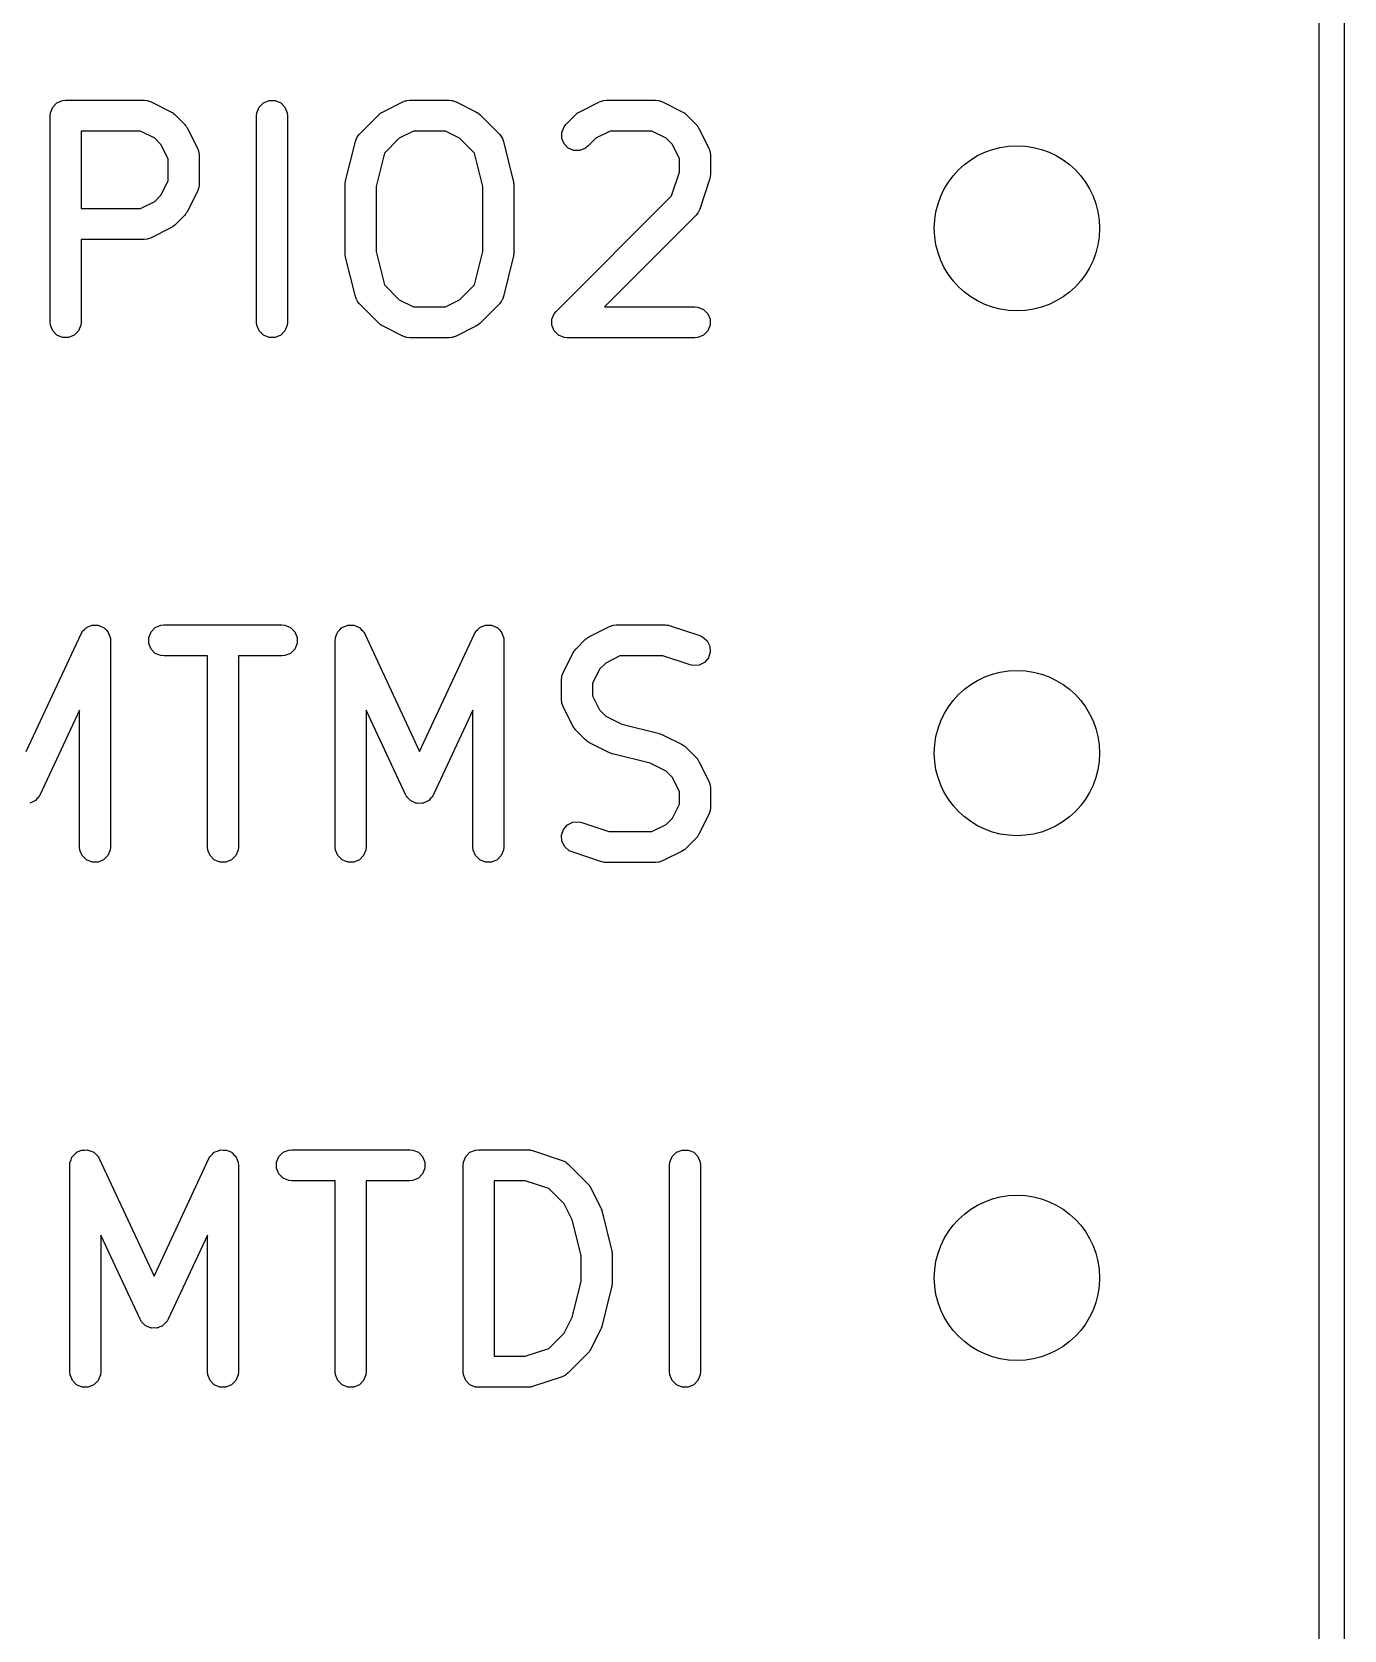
# Model space of a CAD drawing. Extents: x 19.8 to 98.9, y -129.1 to -67.1.
# Drawn here: x 76.2 to 82.55, y -91.1 to -83.37 of the extents above; entities that cross this region are included whole.
import ezdxf

# ---------------------------------------------------------------- set-up
doc = ezdxf.new("R2010")
doc.units = 0
doc.layers.add('BLACK', color=7, linetype='CONTINUOUS')

msp = doc.modelspace()

# ---------------------------------------------------------------- linework, layer by layer
at = {"layer": 'BLACK', "linetype": 'CONTINUOUS'}
for p, q in [((82.433999, -128.964), (82.433999, -72.696)), ((82.553999, -72.636), (82.553999, -129.024)), ((76.288221, -83.774819), (76.289662, -83.760187)), ((76.289662, -83.760187), (76.300861, -83.733151)), ((76.300861, -83.733151), (76.321553, -83.712459)), ((76.321553, -83.712459), (76.348589, -83.70126)), ((76.348589, -83.70126), (76.363221, -83.699819)), ((76.363221, -83.699819), (76.744173, -83.699819)), ((76.744173, -83.699819), (76.758805, -83.70126)), ((76.758805, -83.70126), (76.761294, -83.702291)), ((76.761294, -83.702291), (76.763982, -83.702482)), ((76.763982, -83.702482), (76.777714, -83.707737)), ((76.777714, -83.707737), (76.872952, -83.755356)), ((76.872952, -83.755356), (76.879251, -83.75932)), ((76.879251, -83.75932), (76.881079, -83.760078)), ((76.881079, -83.760078), (76.883135, -83.761766)), ((76.883135, -83.761766), (76.885395, -83.763188)), ((76.885395, -83.763188), (76.886694, -83.764686)), ((76.886694, -83.764686), (76.892444, -83.769405)), ((76.892444, -83.769405), (76.940063, -83.817024)), ((77.288221, -83.774819), (77.289662, -83.760187)), ((77.289662, -83.760187), (77.300861, -83.733151)), ((77.300861, -83.733151), (77.321553, -83.712459)), ((77.321553, -83.712459), (77.348589, -83.70126)), ((77.348589, -83.70126), (77.377853, -83.70126)), ((77.377853, -83.70126), (77.404889, -83.712459)), ((77.404889, -83.712459), (77.425581, -83.733151)), ((77.425581, -83.733151), (77.43678, -83.760187)), ((77.43678, -83.760187), (77.438221, -83.774819)), ((77.786378, -83.864643), (77.881616, -83.769405)), ((77.881616, -83.769405), (77.887366, -83.764684)), ((77.887366, -83.764684), (77.888665, -83.763188)), ((77.888665, -83.763188), (77.890919, -83.761768)), ((77.890919, -83.761768), (77.892981, -83.760077)), ((77.892981, -83.760077), (77.894813, -83.759318)), ((77.894813, -83.759318), (77.901108, -83.755356)), ((77.901108, -83.755356), (77.996346, -83.707737)), ((77.996346, -83.707737), (78.010077, -83.702482)), ((78.010077, -83.702482), (78.012766, -83.70229)), ((78.012766, -83.70229), (78.015255, -83.70126)), ((78.015255, -83.70126), (78.029887, -83.699819)), ((78.029887, -83.699819), (78.220363, -83.699819)), ((78.220363, -83.699819), (78.234995, -83.70126)), ((78.234995, -83.70126), (78.237484, -83.702291)), ((78.237484, -83.702291), (78.240172, -83.702482)), ((78.240172, -83.702482), (78.253904, -83.707737)), ((78.253904, -83.707737), (78.349142, -83.755356)), ((78.349142, -83.755356), (78.355441, -83.75932)), ((78.355441, -83.75932), (78.357269, -83.760078)), ((78.357269, -83.760078), (78.359325, -83.761766)), ((78.359325, -83.761766), (78.361585, -83.763188)), ((78.361585, -83.763188), (78.362884, -83.764686)), ((78.362884, -83.764686), (78.368634, -83.769405)), ((78.368634, -83.769405), (78.463872, -83.864643)), ((78.786378, -83.817024), (78.833997, -83.769405)), ((78.833997, -83.769405), (78.839746, -83.764686)), ((78.839746, -83.764686), (78.841046, -83.763188)), ((78.841046, -83.763188), (78.843305, -83.761766)), ((78.843305, -83.761766), (78.845362, -83.760078)), ((78.845362, -83.760078), (78.847189, -83.75932)), ((78.847189, -83.75932), (78.853489, -83.755356)), ((78.853489, -83.755356), (78.948727, -83.707737)), ((78.948727, -83.707737), (78.962458, -83.702482)), ((78.962458, -83.702482), (78.965147, -83.70229)), ((78.965147, -83.70229), (78.967636, -83.70126)), ((78.967636, -83.70126), (78.982268, -83.699819)), ((78.982268, -83.699819), (79.220363, -83.699819)), ((79.220363, -83.699819), (79.234995, -83.70126)), ((79.234995, -83.70126), (79.237484, -83.702291)), ((79.237484, -83.702291), (79.240172, -83.702482)), ((79.240172, -83.702482), (79.253904, -83.707737)), ((79.253904, -83.707737), (79.349142, -83.755356)), ((79.349142, -83.755356), (79.355441, -83.75932)), ((79.355441, -83.75932), (79.357269, -83.760078)), ((79.357269, -83.760078), (79.359325, -83.761766)), ((79.359325, -83.761766), (79.361585, -83.763188)), ((79.361585, -83.763188), (79.362884, -83.764686)), ((79.362884, -83.764686), (79.368634, -83.769405)), ((79.368634, -83.769405), (79.416253, -83.817024)), ((76.288221, -84.774819), (76.288221, -83.774819)), ((76.940063, -83.817024), (76.944781, -83.822773)), ((76.944781, -83.822773), (76.94628, -83.824073)), ((76.94628, -83.824073), (76.947701, -83.826332)), ((76.947701, -83.826332), (76.94939, -83.828389)), ((76.94939, -83.828389), (76.950147, -83.830216)), ((76.950147, -83.830216), (76.954112, -83.836516)), ((76.954112, -83.836516), (77.001731, -83.931754)), ((77.288221, -84.774819), (77.288221, -83.774819)), ((77.438221, -83.774819), (77.438221, -84.774819)), ((78.765852, -83.855426), (78.777051, -83.828389)), ((78.777051, -83.828389), (78.786378, -83.817024)), ((79.416253, -83.817024), (79.420971, -83.822773)), ((79.420971, -83.822773), (79.42247, -83.824073)), ((79.42247, -83.824073), (79.423891, -83.826332)), ((79.423891, -83.826332), (79.42558, -83.828389)), ((79.42558, -83.828389), (79.426337, -83.830216)), ((79.426337, -83.830216), (79.430302, -83.836516)), ((79.430302, -83.836516), (79.477921, -83.931754)), ((76.726468, -83.849819), (76.438221, -83.849819)), ((76.438221, -83.849819), (76.438221, -84.223628)), ((76.794984, -83.884077), (76.726468, -83.849819)), ((76.825391, -83.914484), (76.794984, -83.884077)), ((76.859649, -83.983), (76.825391, -83.914484)), ((77.719031, -84.089962), (77.76665, -83.899486)), ((77.76665, -83.899486), (77.771597, -83.88564)), ((77.771597, -83.88564), (77.774917, -83.881158)), ((77.774917, -83.881158), (77.777051, -83.876008)), ((77.777051, -83.876008), (77.786378, -83.864643)), ((77.979076, -83.884077), (77.907133, -83.956019)), ((78.047592, -83.849819), (77.979076, -83.884077)), ((78.202658, -83.849819), (78.047592, -83.849819)), ((78.271174, -83.884077), (78.202658, -83.849819)), ((78.343116, -83.956019), (78.271174, -83.884077)), ((78.463872, -83.864643), (78.4732, -83.876008)), ((78.4732, -83.876008), (78.475334, -83.881161)), ((78.475334, -83.881161), (78.478653, -83.88564)), ((78.478653, -83.88564), (78.4836, -83.899486)), ((78.4836, -83.899486), (78.531219, -84.089962)), ((78.765852, -83.884688), (78.765852, -83.855426)), ((78.777051, -83.911725), (78.765852, -83.884688)), ((78.797743, -83.932417), (78.777051, -83.911725)), ((78.892444, -83.92309), (78.881079, -83.932417)), ((78.931457, -83.884077), (78.892444, -83.92309)), ((78.999973, -83.849819), (78.931457, -83.884077)), ((79.202658, -83.849819), (78.999973, -83.849819)), ((79.271174, -83.884077), (79.202658, -83.849819)), ((79.301581, -83.914484), (79.271174, -83.884077)), ((79.335839, -83.983), (79.301581, -83.914484)), ((76.859649, -84.090447), (76.859649, -83.983)), ((77.001731, -83.931754), (77.006986, -83.945485)), ((77.006986, -83.945485), (77.007177, -83.948174)), ((77.007177, -83.948174), (77.008208, -83.950663)), ((77.008208, -83.950663), (77.009649, -83.965295)), ((77.009649, -83.965295), (77.009649, -84.108152)), ((77.907133, -83.956019), (77.866792, -84.117386)), ((78.383458, -84.117386), (78.343116, -83.956019)), ((78.82478, -83.943616), (78.797743, -83.932417)), ((78.854042, -83.943616), (78.82478, -83.943616)), ((78.881079, -83.932417), (78.854042, -83.943616)), ((79.335839, -84.048363), (79.335839, -83.983)), ((79.477921, -83.931754), (79.483176, -83.945485)), ((79.483176, -83.945485), (79.483367, -83.948174)), ((79.483367, -83.948174), (79.484398, -83.950663)), ((79.484398, -83.950663), (79.485839, -83.965295)), ((79.485839, -83.965295), (79.485839, -84.060533)), ((79.297667, -84.162876), (79.335839, -84.048363)), ((79.483639, -84.076995), (79.48199, -84.084251)), ((79.484398, -84.075165), (79.483639, -84.076995)), ((79.484659, -84.072511), (79.484398, -84.075165)), ((79.48525, -84.069914), (79.484659, -84.072511)), ((79.485839, -84.060533), (79.485109, -84.067939)), ((79.485109, -84.067939), (79.48525, -84.069914)), ((76.794984, -84.18937), (76.825391, -84.158963)), ((76.825391, -84.158963), (76.859649, -84.090447)), ((77.001731, -84.141693), (76.954112, -84.236931)), ((77.006986, -84.127962), (77.001731, -84.141693)), ((77.007177, -84.125272), (77.006986, -84.127962)), ((77.008208, -84.122784), (77.007177, -84.125272)), ((77.009649, -84.108152), (77.008208, -84.122784)), ((77.716792, -84.108152), (77.717043, -84.105598)), ((77.716792, -84.441485), (77.716792, -84.108152)), ((77.716881, -84.104506), (77.71769, -84.099032)), ((77.717043, -84.105598), (77.716881, -84.104506)), ((77.71769, -84.099032), (77.718233, -84.09352)), ((77.718233, -84.09352), (77.718655, -84.092498)), ((77.718655, -84.092498), (77.719031, -84.089962)), ((77.866792, -84.117386), (77.866792, -84.432251)), ((78.383458, -84.432251), (78.383458, -84.117386)), ((78.531219, -84.089962), (78.531594, -84.092498)), ((78.531594, -84.092498), (78.532017, -84.09352)), ((78.532017, -84.09352), (78.532559, -84.099032)), ((78.532559, -84.099032), (78.533369, -84.104506)), ((78.533369, -84.104506), (78.533206, -84.105598)), ((78.533206, -84.105598), (78.533458, -84.108152)), ((78.533458, -84.108152), (78.533458, -84.441485)), ((79.48199, -84.084251), (79.434371, -84.227107)), ((76.438221, -84.223628), (76.726468, -84.223628)), ((76.726468, -84.223628), (76.794984, -84.18937)), ((78.738759, -84.721786), (79.297667, -84.162876)), ((79.434371, -84.227107), (79.428377, -84.240533)), ((76.881079, -84.313369), (76.879251, -84.314126)), ((76.883135, -84.31168), (76.881079, -84.313369)), ((76.885395, -84.310259), (76.883135, -84.31168)), ((76.886694, -84.30876), (76.885395, -84.310259)), ((76.892444, -84.304042), (76.886694, -84.30876)), ((76.940063, -84.256423), (76.892444, -84.304042)), ((76.944781, -84.250673), (76.940063, -84.256423)), ((76.94628, -84.249374), (76.944781, -84.250673)), ((76.947701, -84.247114), (76.94628, -84.249374)), ((76.94939, -84.245058), (76.947701, -84.247114)), ((76.950147, -84.24323), (76.94939, -84.245058)), ((76.954112, -84.236931), (76.950147, -84.24323)), ((79.416253, -84.256423), (78.972858, -84.699819)), ((79.425581, -84.245058), (79.416253, -84.256423)), ((79.426612, -84.242567), (79.425581, -84.245058)), ((79.428377, -84.240533), (79.426612, -84.242567)), ((76.744173, -84.373628), (76.438221, -84.373628)), ((76.438221, -84.373628), (76.438221, -84.774819)), ((76.758805, -84.372187), (76.744173, -84.373628)), ((76.761294, -84.371155), (76.758805, -84.372187)), ((76.763982, -84.370965), (76.761294, -84.371155)), ((76.777714, -84.36571), (76.763982, -84.370965)), ((76.872952, -84.318091), (76.777714, -84.36571)), ((76.879251, -84.314126), (76.872952, -84.318091)), ((77.717043, -84.444038), (77.716792, -84.441485)), ((77.716881, -84.445131), (77.717043, -84.444038)), ((77.71769, -84.450604), (77.716881, -84.445131)), ((77.718233, -84.456117), (77.71769, -84.450604)), ((77.718655, -84.457138), (77.718233, -84.456117)), ((77.719031, -84.459675), (77.718655, -84.457138)), ((77.76665, -84.650151), (77.719031, -84.459675)), ((77.866792, -84.432251), (77.907133, -84.593617)), ((78.343116, -84.593617), (78.383458, -84.432251)), ((78.531219, -84.459675), (78.4836, -84.650151)), ((78.531594, -84.457138), (78.531219, -84.459675)), ((78.532017, -84.456117), (78.531594, -84.457138)), ((78.532559, -84.450604), (78.532017, -84.456117)), ((78.533369, -84.445131), (78.532559, -84.450604)), ((78.533458, -84.441485), (78.533206, -84.444038)), ((78.533206, -84.444038), (78.533369, -84.445131)), ((77.907133, -84.593617), (77.979076, -84.665561)), ((78.271173, -84.665561), (78.343116, -84.593617)), ((77.771597, -84.663997), (77.76665, -84.650151)), ((77.774916, -84.668476), (77.771597, -84.663997)), ((77.77705, -84.673628), (77.774916, -84.668476)), ((77.786378, -84.684994), (77.77705, -84.673628)), ((77.881616, -84.780233), (77.786378, -84.684994)), ((77.979076, -84.665561), (78.047592, -84.699819)), ((78.047592, -84.699819), (78.202658, -84.699819)), ((78.202658, -84.699819), (78.271173, -84.665561)), ((78.463873, -84.684993), (78.368634, -84.780233)), ((78.4732, -84.673628), (78.463873, -84.684993)), ((78.475333, -84.668476), (78.4732, -84.673628)), ((78.478653, -84.663997), (78.475333, -84.668476)), ((78.4836, -84.650151), (78.478653, -84.663997)), ((78.972858, -84.699819), (79.410839, -84.699819)), ((79.410839, -84.699819), (79.425471, -84.70126)), ((76.289662, -84.789451), (76.288221, -84.774819)), ((76.438221, -84.774819), (76.43678, -84.789451)), ((77.289662, -84.789451), (77.288221, -84.774819)), ((77.438221, -84.774819), (77.43678, -84.789451)), ((78.718233, -84.760187), (78.729432, -84.733151)), ((78.718233, -84.789451), (78.718233, -84.760187)), ((78.729432, -84.733151), (78.738759, -84.721786)), ((79.425471, -84.70126), (79.452507, -84.712459)), ((79.452507, -84.712459), (79.473199, -84.733151)), ((79.473199, -84.733151), (79.484398, -84.760187)), ((79.484398, -84.760187), (79.484398, -84.789451)), ((76.300861, -84.816487), (76.289662, -84.789451)), ((76.321553, -84.837179), (76.300861, -84.816487)), ((76.348589, -84.848378), (76.321553, -84.837179)), ((76.377853, -84.848378), (76.348589, -84.848378)), ((76.404889, -84.837179), (76.377853, -84.848378)), ((76.425581, -84.816487), (76.404889, -84.837179)), ((76.43678, -84.789451), (76.425581, -84.816487)), ((77.300861, -84.816487), (77.289662, -84.789451)), ((77.321553, -84.837179), (77.300861, -84.816487)), ((77.348589, -84.848378), (77.321553, -84.837179)), ((77.377853, -84.848378), (77.348589, -84.848378)), ((77.404889, -84.837179), (77.377853, -84.848378)), ((77.425581, -84.816487), (77.404889, -84.837179)), ((77.43678, -84.789451), (77.425581, -84.816487)), ((77.887366, -84.784953), (77.881616, -84.780233)), ((77.888665, -84.78645), (77.887366, -84.784953)), ((77.890919, -84.787869), (77.888665, -84.78645)), ((77.892981, -84.789561), (77.890919, -84.787869)), ((77.894813, -84.790319), (77.892981, -84.789561)), ((77.901108, -84.794282), (77.894813, -84.790319)), ((77.996346, -84.841901), (77.901108, -84.794282)), ((78.010077, -84.847156), (77.996346, -84.841901)), ((78.012766, -84.847347), (78.010077, -84.847156)), ((78.015255, -84.848378), (78.012766, -84.847347)), ((78.029887, -84.849819), (78.015255, -84.848378)), ((78.220363, -84.849819), (78.029887, -84.849819)), ((78.234995, -84.848378), (78.220363, -84.849819)), ((78.237484, -84.847346), (78.234995, -84.848378)), ((78.240172, -84.847156), (78.237484, -84.847346)), ((78.253904, -84.841901), (78.240172, -84.847156)), ((78.349142, -84.794282), (78.253904, -84.841901)), ((78.355441, -84.790317), (78.349142, -84.794282)), ((78.357269, -84.78956), (78.355441, -84.790317)), ((78.359325, -84.787871), (78.357269, -84.78956)), ((78.361585, -84.78645), (78.359325, -84.787871)), ((78.362884, -84.784951), (78.361585, -84.78645)), ((78.368634, -84.780233), (78.362884, -84.784951)), ((78.729432, -84.816487), (78.718233, -84.789451)), ((78.750124, -84.837179), (78.729432, -84.816487)), ((78.77716, -84.848378), (78.750124, -84.837179)), ((78.791792, -84.849819), (78.77716, -84.848378)), ((79.410839, -84.849819), (78.791792, -84.849819)), ((79.425471, -84.848378), (79.410839, -84.849819)), ((79.452507, -84.837179), (79.425471, -84.848378)), ((79.473199, -84.816487), (79.452507, -84.837179)), ((79.484398, -84.789451), (79.473199, -84.816487)), ((76.467188, -86.250689), (76.479426, -86.246238)), ((76.479426, -86.246238), (76.491445, -86.24126)), ((76.491445, -86.24126), (76.493116, -86.24126)), ((76.493116, -86.24126), (76.494689, -86.240688)), ((76.494689, -86.240688), (76.507703, -86.24126)), ((76.507703, -86.24126), (76.520709, -86.24126)), ((76.520709, -86.24126), (76.522252, -86.241899)), ((76.522252, -86.241899), (76.523925, -86.241973)), ((76.523925, -86.241973), (76.535732, -86.247482)), ((76.535732, -86.247482), (76.547745, -86.252459)), ((76.797743, -86.252459), (76.824779, -86.24126)), ((76.824779, -86.24126), (76.839411, -86.239819)), ((76.839411, -86.239819), (77.410839, -86.239819)), ((77.410839, -86.239819), (77.425471, -86.24126)), ((77.425471, -86.24126), (77.452507, -86.252459)), ((77.702505, -86.252459), (77.714526, -86.247479)), ((77.714526, -86.247479), (77.726325, -86.241973)), ((77.726325, -86.241973), (77.727996, -86.241899)), ((77.727996, -86.241899), (77.729541, -86.24126)), ((77.729541, -86.24126), (77.74256, -86.24126)), ((77.74256, -86.24126), (77.755561, -86.240689)), ((77.755561, -86.240689), (77.757131, -86.24126)), ((77.757131, -86.24126), (77.758805, -86.24126)), ((77.758805, -86.24126), (77.770831, -86.246241)), ((77.770831, -86.246241), (77.783062, -86.250689)), ((78.37195, -86.250689), (78.384188, -86.246238)), ((78.384188, -86.246238), (78.396207, -86.24126)), ((78.396207, -86.24126), (78.397878, -86.24126)), ((78.397878, -86.24126), (78.399451, -86.240688)), ((78.399451, -86.240688), (78.412465, -86.24126)), ((78.412465, -86.24126), (78.425471, -86.24126)), ((78.425471, -86.24126), (78.427014, -86.241899)), ((78.427014, -86.241899), (78.428687, -86.241973)), ((78.428687, -86.241973), (78.440494, -86.247482)), ((78.440494, -86.247482), (78.452507, -86.252459)), ((78.996346, -86.247737), (79.010077, -86.242482)), ((79.010077, -86.242482), (79.012766, -86.24229)), ((79.012766, -86.24229), (79.015255, -86.24126)), ((79.015255, -86.24126), (79.029887, -86.239819)), ((79.029887, -86.239819), (79.267982, -86.239819)), ((79.267982, -86.239819), (79.275387, -86.240548)), ((79.275387, -86.240548), (79.277362, -86.240408)), ((79.277362, -86.240408), (79.279959, -86.240998)), ((79.279959, -86.240998), (79.282614, -86.24126)), ((79.282614, -86.24126), (79.284445, -86.242018)), ((79.284445, -86.242018), (79.291699, -86.243668)), ((79.291699, -86.243668), (79.434556, -86.291287)), ((76.172743, -86.85175), (76.438113, -86.283102)), ((76.438113, -86.283102), (76.44304, -86.274784)), ((76.44304, -86.274784), (76.443717, -86.273151)), ((76.443717, -86.273151), (76.444431, -86.272436)), ((76.444431, -86.272436), (76.445607, -86.270452)), ((76.445607, -86.270452), (76.45521, -86.261657)), ((76.45521, -86.261657), (76.464409, -86.252459)), ((76.464409, -86.252459), (76.465954, -86.251819)), ((76.465954, -86.251819), (76.467188, -86.250689)), ((76.547745, -86.252459), (76.548926, -86.25364)), ((76.548926, -86.25364), (76.550443, -86.254348)), ((76.550443, -86.254348), (76.559237, -86.263951)), ((76.559237, -86.263951), (76.568437, -86.273151)), ((76.568437, -86.273151), (76.569077, -86.274696)), ((76.569077, -86.274696), (76.570207, -86.27593)), ((76.570207, -86.27593), (76.574654, -86.28816)), ((76.574654, -86.28816), (76.579636, -86.300187)), ((76.579636, -86.300187), (76.579862, -86.302482)), ((76.579862, -86.302482), (76.580207, -86.303431)), ((76.580207, -86.303431), (76.580129, -86.305197)), ((76.580129, -86.305197), (76.581077, -86.314819)), ((76.581077, -86.314819), (76.581077, -87.314819)), ((76.765852, -86.300187), (76.777051, -86.273151)), ((76.765852, -86.329451), (76.765852, -86.300187)), ((76.777051, -86.273151), (76.797743, -86.252459)), ((77.452507, -86.252459), (77.473199, -86.273151)), ((77.473199, -86.273151), (77.484398, -86.300187)), ((77.484398, -86.300187), (77.484398, -86.329451)), ((77.669173, -86.314819), (77.67012, -86.305197)), ((77.669173, -87.314819), (77.669173, -86.314819)), ((77.670043, -86.303431), (77.670387, -86.302482)), ((77.67012, -86.305197), (77.670043, -86.303431)), ((77.670387, -86.302482), (77.670614, -86.300187)), ((77.670614, -86.300187), (77.675595, -86.28816)), ((77.675595, -86.28816), (77.680043, -86.27593)), ((77.680043, -86.27593), (77.681172, -86.274696)), ((77.681172, -86.274696), (77.681813, -86.273151)), ((77.681813, -86.273151), (77.691018, -86.263945)), ((77.691018, -86.263945), (77.699807, -86.254349)), ((77.699807, -86.254349), (77.701322, -86.253641)), ((77.701322, -86.253641), (77.702505, -86.252459)), ((77.783062, -86.250689), (77.784295, -86.251818)), ((77.784295, -86.251818), (77.785841, -86.252459)), ((77.785841, -86.252459), (77.795046, -86.261664)), ((77.795046, -86.261664), (77.804643, -86.270453)), ((77.804643, -86.270453), (77.805817, -86.272435)), ((77.805817, -86.272435), (77.806533, -86.273151)), ((77.806533, -86.273151), (77.807211, -86.274787)), ((77.807211, -86.274787), (77.812137, -86.283103)), ((77.812137, -86.283103), (78.077505, -86.85175)), ((78.077505, -86.85175), (78.342875, -86.283102)), ((78.342875, -86.283102), (78.347802, -86.274784)), ((78.347802, -86.274784), (78.348479, -86.273151)), ((78.348479, -86.273151), (78.349193, -86.272436)), ((78.349193, -86.272436), (78.350369, -86.270452)), ((78.350369, -86.270452), (78.359972, -86.261657)), ((78.359972, -86.261657), (78.369171, -86.252459)), ((78.369171, -86.252459), (78.370716, -86.251819)), ((78.370716, -86.251819), (78.37195, -86.250689)), ((78.452507, -86.252459), (78.453688, -86.25364)), ((78.453688, -86.25364), (78.455205, -86.254348)), ((78.455205, -86.254348), (78.463999, -86.263951)), ((78.463999, -86.263951), (78.473199, -86.273151)), ((78.473199, -86.273151), (78.473839, -86.274696)), ((78.473839, -86.274696), (78.474969, -86.27593)), ((78.474969, -86.27593), (78.479416, -86.28816)), ((78.479416, -86.28816), (78.484398, -86.300187)), ((78.484398, -86.300187), (78.484624, -86.302482)), ((78.484624, -86.302482), (78.484969, -86.303431)), ((78.484969, -86.303431), (78.484891, -86.305197)), ((78.484891, -86.305197), (78.485839, -86.314819)), ((78.485839, -86.314819), (78.485839, -87.314819)), ((78.833997, -86.357024), (78.881616, -86.309405)), ((78.881616, -86.309405), (78.887365, -86.304686)), ((78.887365, -86.304686), (78.888665, -86.303188)), ((78.888665, -86.303188), (78.890924, -86.301766)), ((78.890924, -86.301766), (78.892981, -86.300078)), ((78.892981, -86.300078), (78.894808, -86.29932)), ((78.894808, -86.29932), (78.901108, -86.295356)), ((78.901108, -86.295356), (78.996346, -86.247737)), ((79.434556, -86.291287), (79.447981, -86.297281)), ((79.447981, -86.297281), (79.470088, -86.316455)), ((79.470088, -86.316455), (79.483175, -86.342628)), ((76.777051, -86.356487), (76.765852, -86.329451)), ((76.797743, -86.377179), (76.777051, -86.356487)), ((76.824779, -86.388378), (76.797743, -86.377179)), ((76.839411, -86.389819), (76.824779, -86.388378)), ((77.050125, -86.389819), (76.839411, -86.389819)), ((77.050125, -87.314819), (77.050125, -86.389819)), ((77.410839, -86.389819), (77.200125, -86.389819)), ((77.200125, -86.389819), (77.200125, -87.314819)), ((77.425471, -86.388378), (77.410839, -86.389819)), ((77.452507, -86.377179), (77.425471, -86.388378)), ((77.473199, -86.356487), (77.452507, -86.377179)), ((77.484398, -86.329451), (77.473199, -86.356487)), ((78.772329, -86.471754), (78.819948, -86.376516)), ((78.819948, -86.376516), (78.823912, -86.370216)), ((78.823912, -86.370216), (78.82467, -86.368389)), ((78.82467, -86.368389), (78.826358, -86.366332)), ((78.826358, -86.366332), (78.82778, -86.364073)), ((78.82778, -86.364073), (78.829278, -86.362773)), ((78.829278, -86.362773), (78.833997, -86.357024)), ((79.047592, -86.389819), (78.979076, -86.424077)), ((79.255812, -86.389819), (79.047592, -86.389819)), ((79.387121, -86.433589), (79.255812, -86.389819)), ((79.475996, -86.39958), (79.456822, -86.421688)), ((79.48525, -86.371818), (79.475996, -86.39958)), ((79.483175, -86.342628), (79.48525, -86.371818)), ((78.767074, -86.485486), (78.772329, -86.471754)), ((78.948669, -86.454484), (78.914411, -86.523)), ((78.979076, -86.424077), (78.948669, -86.454484)), ((79.401458, -86.436849), (79.387121, -86.433589)), ((79.430648, -86.434774), (79.401458, -86.436849)), ((79.456822, -86.421688), (79.430648, -86.434774)), ((78.764411, -86.505295), (78.765852, -86.490663)), ((78.764411, -86.600533), (78.764411, -86.505295)), ((78.765852, -86.490663), (78.766883, -86.488173)), ((78.766883, -86.488173), (78.767074, -86.485486)), ((78.914411, -86.523), (78.914411, -86.582828)), ((78.765852, -86.615165), (78.764411, -86.600533)), ((78.766883, -86.617654), (78.765852, -86.615165)), ((78.767074, -86.620342), (78.766883, -86.617654)), ((78.772329, -86.634074), (78.767074, -86.620342)), ((78.819948, -86.729312), (78.772329, -86.634074)), ((78.914411, -86.582828), (78.948669, -86.651344)), ((76.431077, -86.652886), (76.240708, -87.06082)), ((76.431077, -87.314819), (76.431077, -86.652886)), ((78.009542, -87.060821), (77.819173, -86.652886)), ((77.819173, -86.652886), (77.819173, -87.314819)), ((78.335839, -86.652886), (78.14547, -87.06082)), ((78.335839, -87.314819), (78.335839, -86.652886)), ((78.948669, -86.651344), (78.979076, -86.681751)), ((78.979076, -86.681751), (79.056063, -86.720244)), ((78.823912, -86.735611), (78.819948, -86.729312)), ((78.82467, -86.737439), (78.823912, -86.735611)), ((78.826358, -86.739495), (78.82467, -86.737439)), ((78.82778, -86.741755), (78.826358, -86.739495)), ((78.829278, -86.743054), (78.82778, -86.741755)), ((78.833997, -86.748804), (78.829278, -86.743054)), ((78.881616, -86.796423), (78.833997, -86.748804)), ((79.056063, -86.720244), (79.238553, -86.765867)), ((79.238553, -86.765867), (79.239632, -86.766252)), ((79.239632, -86.766252), (79.240172, -86.766291)), ((79.240172, -86.766291), (79.246253, -86.768618)), ((79.246253, -86.768618), (79.252399, -86.770814)), ((79.252399, -86.770814), (79.252834, -86.771136)), ((79.252834, -86.771136), (79.253904, -86.771546)), ((79.253904, -86.771546), (79.349142, -86.819165)), ((78.887365, -86.801141), (78.881616, -86.796423)), ((78.888665, -86.80264), (78.887365, -86.801141)), ((78.890924, -86.804061), (78.888665, -86.80264)), ((78.892981, -86.80575), (78.890924, -86.804061)), ((78.894808, -86.806507), (78.892981, -86.80575)), ((78.901108, -86.810472), (78.894808, -86.806507)), ((78.996346, -86.858091), (78.901108, -86.810472)), ((78.997415, -86.8585), (78.996346, -86.858091)), ((78.997851, -86.858823), (78.997415, -86.8585)), ((79.003987, -86.861015), (78.997851, -86.858823)), ((79.010077, -86.863346), (79.003987, -86.861015)), ((79.010617, -86.863384), (79.010077, -86.863346)), ((79.011697, -86.86377), (79.010617, -86.863384)), ((79.194187, -86.909392), (79.011697, -86.86377)), ((79.349142, -86.819165), (79.355441, -86.823129)), ((79.355441, -86.823129), (79.357269, -86.823887)), ((79.357269, -86.823887), (79.359325, -86.825575)), ((79.359325, -86.825575), (79.361585, -86.826997)), ((79.361585, -86.826997), (79.362884, -86.828495)), ((79.362884, -86.828495), (79.368634, -86.833214)), ((79.368634, -86.833214), (79.416253, -86.880833)), ((79.271174, -86.947886), (79.194187, -86.909392)), ((79.416253, -86.880833), (79.420971, -86.886582)), ((79.420971, -86.886582), (79.42247, -86.887882)), ((79.42247, -86.887882), (79.423891, -86.890141)), ((79.423891, -86.890141), (79.42558, -86.892198)), ((79.42558, -86.892198), (79.426337, -86.894025)), ((79.426337, -86.894025), (79.430302, -86.900325)), ((79.430302, -86.900325), (79.477921, -86.995563)), ((79.301581, -86.978293), (79.271174, -86.947886)), ((79.335839, -87.046809), (79.301581, -86.978293)), ((79.477921, -86.995563), (79.483176, -87.009294)), ((79.483176, -87.009294), (79.483367, -87.011983)), ((79.483367, -87.011983), (79.484398, -87.014472)), ((79.484398, -87.014472), (79.485839, -87.029104)), ((76.200927, -87.097126), (76.190592, -87.10195)), ((76.211633, -87.093234), (76.200927, -87.097126)), ((76.214088, -87.090984), (76.211633, -87.093234)), ((76.21711, -87.089575), (76.214088, -87.090984)), ((76.224811, -87.081164), (76.21711, -87.089575)), ((76.233214, -87.07347), (76.224811, -87.081164)), ((76.235697, -87.069277), (76.233214, -87.07347)), ((76.236874, -87.067993), (76.235697, -87.069277)), ((76.237534, -87.066177), (76.236874, -87.067993)), ((76.240708, -87.06082), (76.237534, -87.066177)), ((78.012716, -87.06618), (78.009542, -87.060821)), ((78.013376, -87.067993), (78.012716, -87.06618)), ((78.01455, -87.069275), (78.013376, -87.067993)), ((78.017036, -87.073471), (78.01455, -87.069275)), ((78.025445, -87.081171), (78.017036, -87.073471)), ((78.03314, -87.089574), (78.025445, -87.081171)), ((78.036158, -87.090982), (78.03314, -87.089574)), ((78.038617, -87.093234), (78.036158, -87.090982)), ((78.049329, -87.097129), (78.038617, -87.093234)), ((78.059658, -87.10195), (78.049329, -87.097129)), ((78.105689, -87.097126), (78.095354, -87.10195)), ((78.116395, -87.093234), (78.105689, -87.097126)), ((78.11885, -87.090984), (78.116395, -87.093234)), ((78.121872, -87.089575), (78.11885, -87.090984)), ((78.129573, -87.081164), (78.121872, -87.089575)), ((78.137976, -87.07347), (78.129573, -87.081164)), ((78.140459, -87.069277), (78.137976, -87.07347)), ((78.141636, -87.067993), (78.140459, -87.069277)), ((78.142296, -87.066177), (78.141636, -87.067993)), ((78.14547, -87.06082), (78.142296, -87.066177)), ((79.335839, -87.106637), (79.335839, -87.046809)), ((79.485839, -87.029104), (79.485839, -87.124342)), ((78.062986, -87.102096), (78.059658, -87.10195)), ((78.066118, -87.103235), (78.062986, -87.102096)), ((78.077512, -87.102734), (78.066118, -87.103235)), ((78.088894, -87.103234), (78.077512, -87.102734)), ((78.092022, -87.102096), (78.088894, -87.103234)), ((78.095354, -87.10195), (78.092022, -87.102096)), ((79.271173, -87.205561), (79.30158, -87.175153)), ((79.30158, -87.175153), (79.335839, -87.106637)), ((79.477921, -87.157883), (79.430302, -87.253121)), ((79.483176, -87.144152), (79.477921, -87.157883)), ((79.483367, -87.141462), (79.483176, -87.144152)), ((79.484398, -87.138974), (79.483367, -87.141462)), ((79.485839, -87.124342), (79.484398, -87.138974)), ((78.765, -87.25782), (78.774254, -87.230057)), ((78.774254, -87.230057), (78.793428, -87.20795)), ((78.793428, -87.20795), (78.819601, -87.194864)), ((78.819601, -87.194864), (78.848791, -87.192789)), ((78.848791, -87.192789), (78.863128, -87.196049)), ((78.863128, -87.196049), (78.994438, -87.239819)), ((78.994438, -87.239819), (79.202658, -87.239819)), ((79.202658, -87.239819), (79.271173, -87.205561)), ((79.430302, -87.253121), (79.426338, -87.259417)), ((76.432518, -87.329451), (76.431077, -87.314819)), ((76.443717, -87.356487), (76.432518, -87.329451)), ((76.579636, -87.329451), (76.568437, -87.356487)), ((76.581077, -87.314819), (76.579636, -87.329451)), ((77.051566, -87.329451), (77.050125, -87.314819)), ((77.062765, -87.356487), (77.051566, -87.329451)), ((77.198684, -87.329451), (77.187485, -87.356487)), ((77.200125, -87.314819), (77.198684, -87.329451)), ((77.670614, -87.329451), (77.669173, -87.314819)), ((77.681813, -87.356487), (77.670614, -87.329451)), ((77.817732, -87.329451), (77.806533, -87.356487)), ((77.819173, -87.314819), (77.817732, -87.329451)), ((78.33728, -87.329451), (78.335839, -87.314819)), ((78.348479, -87.356487), (78.33728, -87.329451)), ((78.484398, -87.329451), (78.473199, -87.356487)), ((78.485839, -87.314819), (78.484398, -87.329451)), ((78.767075, -87.28701), (78.765, -87.25782)), ((78.780161, -87.313183), (78.767075, -87.28701)), ((78.802268, -87.332357), (78.780161, -87.313183)), ((79.355441, -87.330317), (79.349142, -87.334282)), ((79.357269, -87.32956), (79.355441, -87.330317)), ((79.359325, -87.327872), (79.357269, -87.32956)), ((79.361585, -87.32645), (79.359325, -87.327872)), ((79.362885, -87.32495), (79.361585, -87.32645)), ((79.368635, -87.320232), (79.362885, -87.32495)), ((79.416253, -87.272613), (79.368635, -87.320232)), ((79.420971, -87.266863), (79.416253, -87.272613)), ((79.42247, -87.265564), (79.420971, -87.266863)), ((79.423891, -87.263305), (79.42247, -87.265564)), ((79.425581, -87.261247), (79.423891, -87.263305)), ((79.426338, -87.259417), (79.425581, -87.261247)), ((76.464409, -87.377179), (76.443717, -87.356487)), ((76.491445, -87.388378), (76.464409, -87.377179)), ((76.520709, -87.388378), (76.491445, -87.388378)), ((76.547745, -87.377179), (76.520709, -87.388378)), ((76.568437, -87.356487), (76.547745, -87.377179)), ((77.083457, -87.377179), (77.062765, -87.356487)), ((77.110493, -87.388378), (77.083457, -87.377179)), ((77.139757, -87.388378), (77.110493, -87.388378)), ((77.166793, -87.377179), (77.139757, -87.388378)), ((77.187485, -87.356487), (77.166793, -87.377179)), ((77.702505, -87.377179), (77.681813, -87.356487)), ((77.729541, -87.388378), (77.702505, -87.377179)), ((77.758805, -87.388378), (77.729541, -87.388378)), ((77.785841, -87.377179), (77.758805, -87.388378)), ((77.806533, -87.356487), (77.785841, -87.377179)), ((78.369171, -87.377179), (78.348479, -87.356487)), ((78.396207, -87.388378), (78.369171, -87.377179)), ((78.425471, -87.388378), (78.396207, -87.388378)), ((78.452507, -87.377179), (78.425471, -87.388378)), ((78.473199, -87.356487), (78.452507, -87.377179)), ((78.815694, -87.338351), (78.802268, -87.332357)), ((78.95855, -87.38597), (78.815694, -87.338351)), ((78.965805, -87.387619), (78.95855, -87.38597)), ((78.967636, -87.388378), (78.965805, -87.387619)), ((78.970289, -87.388639), (78.967636, -87.388378)), ((78.972887, -87.38923), (78.970289, -87.388639)), ((78.974861, -87.389089), (78.972887, -87.38923)), ((78.982268, -87.389819), (78.974861, -87.389089)), ((79.220363, -87.389819), (78.982268, -87.389819)), ((79.234995, -87.388378), (79.220363, -87.389819)), ((79.237484, -87.387346), (79.234995, -87.388378)), ((79.240172, -87.387156), (79.237484, -87.387346)), ((79.253904, -87.381901), (79.240172, -87.387156)), ((79.349142, -87.334282), (79.253904, -87.381901)), ((76.405304, -88.803945), (76.414093, -88.794349)), ((76.414093, -88.794349), (76.415608, -88.793641)), ((76.415608, -88.793641), (76.416791, -88.792459)), ((76.416791, -88.792459), (76.428812, -88.787479)), ((76.428812, -88.787479), (76.440611, -88.781973)), ((76.440611, -88.781973), (76.442282, -88.781899)), ((76.442282, -88.781899), (76.443827, -88.78126)), ((76.443827, -88.78126), (76.456846, -88.78126)), ((76.456846, -88.78126), (76.469847, -88.780689)), ((76.469847, -88.780689), (76.471417, -88.78126)), ((76.471417, -88.78126), (76.473091, -88.78126)), ((76.473091, -88.78126), (76.485117, -88.786241)), ((76.485117, -88.786241), (76.497348, -88.790689)), ((76.497348, -88.790689), (76.498581, -88.791818)), ((76.498581, -88.791818), (76.500127, -88.792459)), ((76.500127, -88.792459), (76.509332, -88.801664)), ((77.074258, -88.801657), (77.083457, -88.792459)), ((77.083457, -88.792459), (77.085002, -88.791819)), ((77.085002, -88.791819), (77.086236, -88.790689)), ((77.086236, -88.790689), (77.098474, -88.786238)), ((77.098474, -88.786238), (77.110493, -88.78126)), ((77.110493, -88.78126), (77.112164, -88.78126)), ((77.112164, -88.78126), (77.113737, -88.780688)), ((77.113737, -88.780688), (77.126751, -88.78126)), ((77.126751, -88.78126), (77.139757, -88.78126)), ((77.139757, -88.78126), (77.1413, -88.781899)), ((77.1413, -88.781899), (77.142973, -88.781973)), ((77.142973, -88.781973), (77.15478, -88.787482)), ((77.15478, -88.787482), (77.166793, -88.792459)), ((77.166793, -88.792459), (77.167974, -88.79364)), ((77.167974, -88.79364), (77.169491, -88.794348)), ((77.169491, -88.794348), (77.178285, -88.803951)), ((77.396099, -88.813151), (77.416791, -88.792459)), ((77.416791, -88.792459), (77.443827, -88.78126)), ((77.443827, -88.78126), (77.458459, -88.779819)), ((77.458459, -88.779819), (78.029887, -88.779819)), ((78.029887, -88.779819), (78.044519, -88.78126)), ((78.044519, -88.78126), (78.071555, -88.792459)), ((78.071555, -88.792459), (78.092247, -88.813151)), ((78.300861, -88.813151), (78.321553, -88.792459)), ((78.321553, -88.792459), (78.348589, -88.78126)), ((78.348589, -88.78126), (78.363221, -88.779819)), ((78.363221, -88.779819), (78.601316, -88.779819)), ((78.601316, -88.779819), (78.608721, -88.780548)), ((78.608721, -88.780548), (78.610696, -88.780408)), ((78.610696, -88.780408), (78.613293, -88.780998)), ((78.613293, -88.780998), (78.615948, -88.78126)), ((78.615948, -88.78126), (78.617779, -88.782018)), ((78.617779, -88.782018), (78.625033, -88.783668)), ((78.625033, -88.783668), (78.76789, -88.831287)), ((79.300861, -88.813151), (79.321553, -88.792459)), ((79.321553, -88.792459), (79.348589, -88.78126)), ((79.348589, -88.78126), (79.377853, -88.78126)), ((79.377853, -88.78126), (79.404889, -88.792459)), ((79.404889, -88.792459), (79.425581, -88.813151)), ((76.383459, -88.854819), (76.384406, -88.845197)), ((76.383459, -89.854819), (76.383459, -88.854819)), ((76.384329, -88.843431), (76.384673, -88.842482)), ((76.384406, -88.845197), (76.384329, -88.843431)), ((76.384673, -88.842482), (76.3849, -88.840187)), ((76.3849, -88.840187), (76.389881, -88.82816)), ((76.389881, -88.82816), (76.394329, -88.81593)), ((76.394329, -88.81593), (76.395458, -88.814696)), ((76.395458, -88.814696), (76.396099, -88.813151)), ((76.396099, -88.813151), (76.405304, -88.803945)), ((76.509332, -88.801664), (76.518929, -88.810453)), ((76.518929, -88.810453), (76.520103, -88.812435)), ((76.520103, -88.812435), (76.520819, -88.813151)), ((76.520819, -88.813151), (76.521497, -88.814787)), ((76.521497, -88.814787), (76.526423, -88.823103)), ((76.526423, -88.823103), (76.791791, -89.39175)), ((76.791791, -89.39175), (77.057161, -88.823102)), ((77.057161, -88.823102), (77.062088, -88.814784)), ((77.062088, -88.814784), (77.062765, -88.813151)), ((77.062765, -88.813151), (77.063479, -88.812436)), ((77.063479, -88.812436), (77.064655, -88.810452)), ((77.064655, -88.810452), (77.074258, -88.801657)), ((77.178285, -88.803951), (77.187485, -88.813151)), ((77.187485, -88.813151), (77.188125, -88.814696)), ((77.188125, -88.814696), (77.189255, -88.81593)), ((77.189255, -88.81593), (77.193702, -88.82816)), ((77.193702, -88.82816), (77.198684, -88.840187)), ((77.198684, -88.840187), (77.19891, -88.842482)), ((77.19891, -88.842482), (77.199255, -88.843431)), ((77.199255, -88.843431), (77.199177, -88.845197)), ((77.199177, -88.845197), (77.200125, -88.854819)), ((77.200125, -88.854819), (77.200125, -89.854819)), ((77.3849, -88.840187), (77.396099, -88.813151)), ((77.3849, -88.869451), (77.3849, -88.840187)), ((77.396099, -88.896487), (77.3849, -88.869451)), ((78.092247, -88.813151), (78.103446, -88.840187)), ((78.103446, -88.869451), (78.092247, -88.896487)), ((78.103446, -88.840187), (78.103446, -88.869451)), ((78.288221, -88.854819), (78.289662, -88.840187)), ((78.288221, -89.854819), (78.288221, -88.854819)), ((78.289662, -88.840187), (78.300861, -88.813151)), ((78.76789, -88.831287), (78.781315, -88.837281)), ((78.781315, -88.837281), (78.78335, -88.839046)), ((78.78335, -88.839046), (78.785841, -88.840078)), ((78.785841, -88.840078), (78.797206, -88.849405)), ((78.797206, -88.849405), (78.892444, -88.944643)), ((79.288221, -88.854819), (79.289662, -88.840187)), ((79.288221, -89.854819), (79.288221, -88.854819)), ((79.289662, -88.840187), (79.300861, -88.813151)), ((79.425581, -88.813151), (79.43678, -88.840187)), ((79.43678, -88.840187), (79.438221, -88.854819)), ((79.438221, -88.854819), (79.438221, -89.854819)), ((77.416791, -88.917179), (77.396099, -88.896487)), ((77.443827, -88.928378), (77.416791, -88.917179)), ((77.458459, -88.929819), (77.443827, -88.928378)), ((77.669173, -88.929819), (77.458459, -88.929819)), ((77.669173, -89.854819), (77.669173, -88.929819)), ((78.029887, -88.929819), (77.819173, -88.929819)), ((77.819173, -88.929819), (77.819173, -89.854819)), ((78.044519, -88.928378), (78.029887, -88.929819)), ((78.071555, -88.917179), (78.044519, -88.928378)), ((78.092247, -88.896487), (78.071555, -88.917179)), ((78.589146, -88.929819), (78.438221, -88.929819)), ((78.438221, -88.929819), (78.438221, -89.779819)), ((78.703659, -88.96799), (78.589146, -88.929819)), ((78.892444, -88.944643), (78.897164, -88.950393)), ((78.897164, -88.950393), (78.898661, -88.951692)), ((78.898661, -88.951692), (78.90008, -88.953946)), ((78.90008, -88.953946), (78.901772, -88.956008)), ((78.777772, -89.042103), (78.703659, -88.96799)), ((78.901772, -88.956008), (78.90253, -88.95784)), ((78.90253, -88.95784), (78.906493, -88.964135)), ((78.906493, -88.964135), (78.954112, -89.059373)), ((78.816265, -89.11909), (78.777772, -89.042103)), ((78.954112, -89.059373), (78.954521, -89.060442)), ((78.954521, -89.060442), (78.954844, -89.060878)), ((78.954844, -89.060878), (78.95703, -89.066997)), ((78.95703, -89.066997), (78.959367, -89.073104)), ((78.959367, -89.073104), (78.959405, -89.073644)), ((78.959405, -89.073644), (78.959791, -89.074724)), ((78.959791, -89.074724), (79.00741, -89.2652)), ((78.859649, -89.292624), (78.816265, -89.11909)), ((76.723828, -89.600821), (76.533459, -89.192886)), ((76.533459, -89.192886), (76.533459, -89.854819)), ((77.050125, -89.192886), (76.859756, -89.60082)), ((77.050125, -89.854819), (77.050125, -89.192886)), ((78.859649, -89.417013), (78.859649, -89.292624)), ((79.00741, -89.2652), (79.007785, -89.267736)), ((79.007785, -89.267736), (79.008208, -89.268758)), ((79.008208, -89.268758), (79.00875, -89.27427)), ((79.00875, -89.27427), (79.00956, -89.279744)), ((79.00956, -89.279744), (79.009397, -89.280836)), ((79.009397, -89.280836), (79.009649, -89.28339)), ((79.009649, -89.28339), (79.009649, -89.426247)), ((78.816265, -89.590547), (78.859649, -89.417013)), ((79.00741, -89.444437), (78.959791, -89.634913)), ((79.007785, -89.4419), (79.00741, -89.444437)), ((79.008208, -89.440879), (79.007785, -89.4419)), ((79.00875, -89.435366), (79.008208, -89.440879)), ((79.00956, -89.429893), (79.00875, -89.435366)), ((79.009649, -89.426247), (79.009397, -89.4288)), ((79.009397, -89.4288), (79.00956, -89.429893)), ((76.727002, -89.60618), (76.723828, -89.600821)), ((76.727662, -89.607993), (76.727002, -89.60618)), ((76.728836, -89.609275), (76.727662, -89.607993)), ((76.731322, -89.613471), (76.728836, -89.609275)), ((76.739731, -89.621171), (76.731322, -89.613471)), ((76.747426, -89.629574), (76.739731, -89.621171)), ((76.750444, -89.630982), (76.747426, -89.629574)), ((76.752903, -89.633234), (76.750444, -89.630982)), ((76.763615, -89.637129), (76.752903, -89.633234)), ((76.773944, -89.64195), (76.763615, -89.637129)), ((76.777272, -89.642096), (76.773944, -89.64195)), ((76.780404, -89.643235), (76.777272, -89.642096)), ((76.791798, -89.642734), (76.780404, -89.643235)), ((76.80318, -89.643234), (76.791798, -89.642734)), ((76.806308, -89.642096), (76.80318, -89.643234)), ((76.80964, -89.64195), (76.806308, -89.642096)), ((76.819975, -89.637126), (76.80964, -89.64195)), ((76.830681, -89.633234), (76.819975, -89.637126)), ((76.833136, -89.630984), (76.830681, -89.633234)), ((76.836158, -89.629575), (76.833136, -89.630984)), ((76.843859, -89.621164), (76.836158, -89.629575)), ((76.852262, -89.61347), (76.843859, -89.621164)), ((76.854745, -89.609277), (76.852262, -89.61347)), ((76.855922, -89.607993), (76.854745, -89.609277)), ((76.856582, -89.606177), (76.855922, -89.607993)), ((76.859756, -89.60082), (76.856582, -89.606177)), ((78.777771, -89.667534), (78.816265, -89.590547)), ((78.954112, -89.650264), (78.906493, -89.745502)), ((78.954521, -89.649194), (78.954112, -89.650264)), ((78.954844, -89.648759), (78.954521, -89.649194)), ((78.957036, -89.642622), (78.954844, -89.648759)), ((78.959367, -89.636533), (78.957036, -89.642622)), ((78.959405, -89.635992), (78.959367, -89.636533)), ((78.959791, -89.634913), (78.959405, -89.635992)), ((78.703659, -89.741647), (78.777771, -89.667534)), ((78.438221, -89.779819), (78.589146, -89.779819)), ((78.589146, -89.779819), (78.703659, -89.741647)), ((78.892445, -89.764993), (78.797206, -89.860233)), ((78.897162, -89.759244), (78.892445, -89.764993)), ((78.898661, -89.757945), (78.897162, -89.759244)), ((78.900082, -89.755686), (78.898661, -89.757945)), ((78.901772, -89.753628), (78.900082, -89.755686)), ((78.902529, -89.751798), (78.901772, -89.753628)), ((78.906493, -89.745502), (78.902529, -89.751798)), ((76.3849, -89.869451), (76.383459, -89.854819)), ((76.396099, -89.896487), (76.3849, -89.869451)), ((76.532018, -89.869451), (76.520819, -89.896487)), ((76.533459, -89.854819), (76.532018, -89.869451)), ((77.051566, -89.869451), (77.050125, -89.854819)), ((77.062765, -89.896487), (77.051566, -89.869451)), ((77.198684, -89.869451), (77.187485, -89.896487)), ((77.200125, -89.854819), (77.198684, -89.869451)), ((77.670614, -89.869451), (77.669173, -89.854819)), ((77.681813, -89.896487), (77.670614, -89.869451)), ((77.817732, -89.869451), (77.806533, -89.896487)), ((77.819173, -89.854819), (77.817732, -89.869451)), ((78.289662, -89.869451), (78.288221, -89.854819)), ((78.300861, -89.896487), (78.289662, -89.869451)), ((78.76789, -89.878351), (78.625033, -89.92597)), ((78.781315, -89.872357), (78.76789, -89.878351)), ((78.78335, -89.870591), (78.781315, -89.872357)), ((78.785841, -89.86956), (78.78335, -89.870591)), ((78.797206, -89.860233), (78.785841, -89.86956)), ((79.289662, -89.869451), (79.288221, -89.854819)), ((79.300861, -89.896487), (79.289662, -89.869451)), ((79.43678, -89.869451), (79.425581, -89.896487)), ((79.438221, -89.854819), (79.43678, -89.869451)), ((76.416791, -89.917179), (76.396099, -89.896487)), ((76.443827, -89.928378), (76.416791, -89.917179)), ((76.473091, -89.928378), (76.443827, -89.928378)), ((76.500127, -89.917179), (76.473091, -89.928378)), ((76.520819, -89.896487), (76.500127, -89.917179)), ((77.083457, -89.917179), (77.062765, -89.896487)), ((77.110493, -89.928378), (77.083457, -89.917179)), ((77.139757, -89.928378), (77.110493, -89.928378)), ((77.166793, -89.917179), (77.139757, -89.928378)), ((77.187485, -89.896487), (77.166793, -89.917179)), ((77.702505, -89.917179), (77.681813, -89.896487)), ((77.729541, -89.928378), (77.702505, -89.917179)), ((77.758805, -89.928378), (77.729541, -89.928378)), ((77.785841, -89.917179), (77.758805, -89.928378)), ((77.806533, -89.896487), (77.785841, -89.917179)), ((78.321553, -89.917179), (78.300861, -89.896487)), ((78.348589, -89.928378), (78.321553, -89.917179)), ((78.363221, -89.929819), (78.348589, -89.928378)), ((78.601316, -89.929819), (78.363221, -89.929819)), ((78.608721, -89.929089), (78.601316, -89.929819)), ((78.610696, -89.92923), (78.608721, -89.929089)), ((78.613293, -89.928639), (78.610696, -89.92923)), ((78.615948, -89.928378), (78.613293, -89.928639)), ((78.617779, -89.927619), (78.615948, -89.928378)), ((78.625033, -89.92597), (78.617779, -89.927619)), ((79.321553, -89.917179), (79.300861, -89.896487)), ((79.348589, -89.928378), (79.321553, -89.917179)), ((79.377853, -89.928378), (79.348589, -89.928378)), ((79.404889, -89.917179), (79.377853, -89.928378)), ((79.425581, -89.896487), (79.404889, -89.917179))]:
    msp.add_line(p, q, dxfattribs=at)
at = {"layer": 'BLACK'}
for centre in [(80.97, -84.32), (80.97, -84.32), (80.97, -86.86), (80.97, -86.86), (80.97, -89.4), (80.97, -89.4)]:
    msp.add_circle(centre, 0.4, dxfattribs=at)

doc.saveas('drawing.dxf')
